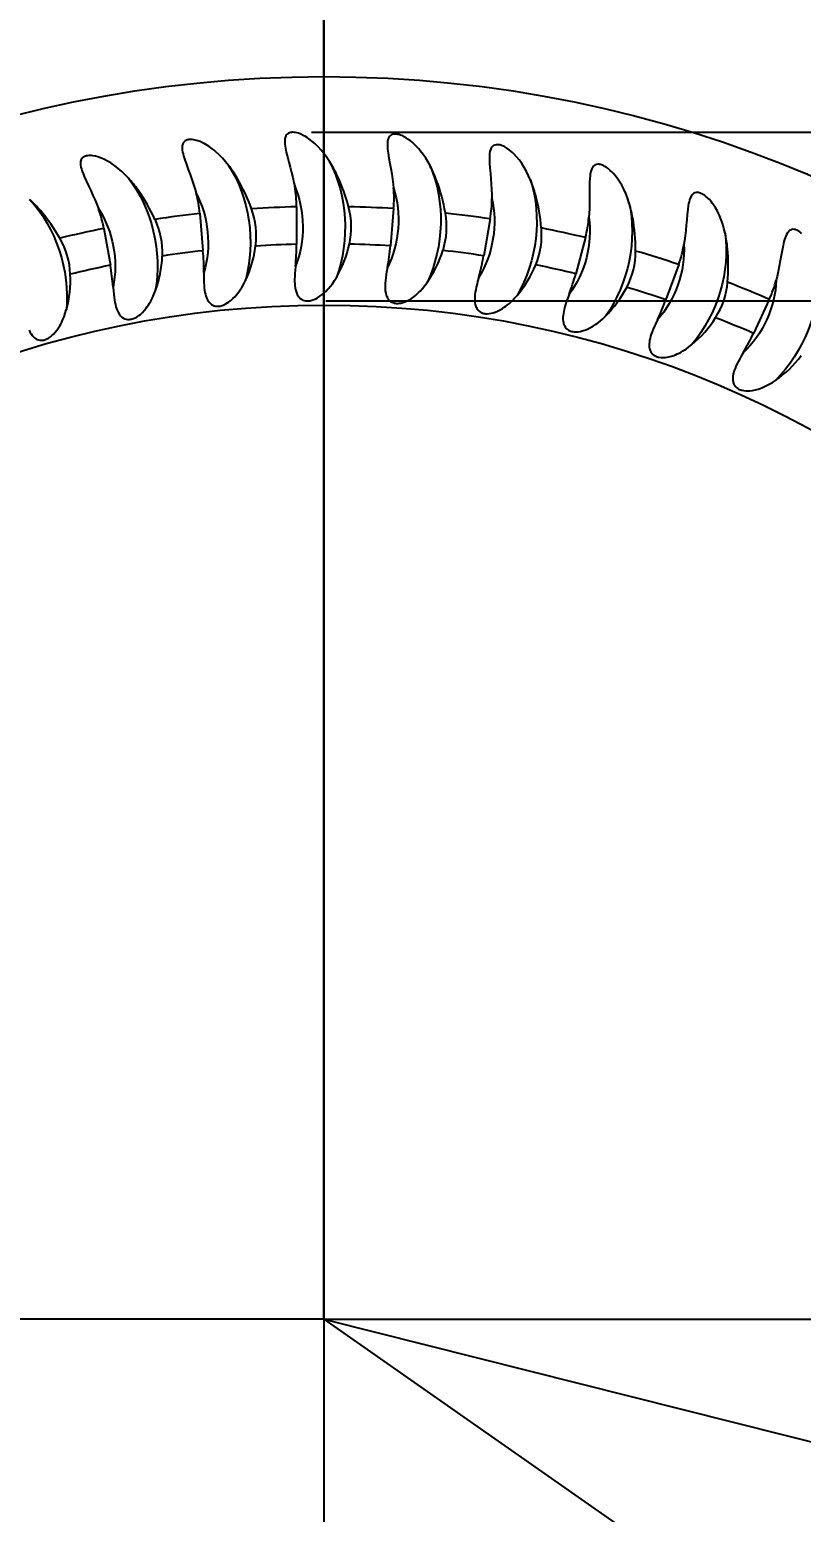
# Model space of a CAD drawing. Extents: x 5 to 583, y 5 to 409.
# Drawn here: x 132.98 to 153.61, y 156.17 to 195.81 of the extents above; entities that cross this region are included whole.
import ezdxf

# ---------------------------------------------------------------- set-up
doc = ezdxf.new("R2010")
doc.units = 0
doc.header["$LTSCALE"] = 7
doc.header["$MEASUREMENT"] = 0
doc.linetypes.add('CENTERX2', pattern=[20.32, 12.7, -2.54, 2.54, -2.54])
doc.layers.get('DEFPOINTS').update_dxf_attribs({"linetype": 'CONTINUOUS', "lineweight": 15})
for name, color, linetype in [('CENTERLINE', 4, 'CENTERX2'), ('DIMENSIONS', 2, 'CONTINUOUS'), ('HATCH', 3, 'CONTINUOUS')]:
    doc.layers.add(name, color=color, linetype=linetype)
doc.layers.add('OUTLINE', color=7, linetype='CONTINUOUS', lineweight=25)
doc.styles.add('ITALICT', font='ITALICT.shx', dxfattribs={"width": 0.8, "height": 3})
doc.dimstyles.get("Standard").update_dxf_attribs({"dimtxt": 3, "dimasz": 3, "dimexe": 0.5, "dimexo": 0.5, "dimgap": 0.8, "dimtad": 1, "dimdsep": 46, "dimtxsty": 'ITALICT', "dimcen": 0.09, "dimazin": 2, "dimtfac": 1, "dimtmove": 0, "dimatfit": 3, "dimfxl": 1, "dimtolj": 1, "dimtzin": 0, "dimarcsym": 0})

# ---------------------------------------------------------------- blocks, each defined once
blk = doc.blocks.new('*D10')
at = {"layer": 'DEFPOINTS', "color": 0}
for p in [(140.012, 193.067), (221.162, 193.067), (141.671, 129.594)]:
    blk.add_point(p, dxfattribs=at)
at = {"layer": 'DIMENSIONS', "color": 0, "lineweight": -2}
for p, q in [((140.512, 193.067), (221.662, 193.067)), ((221.162, 132.594), (221.162, 190.067)), ((142.171, 129.594), (221.662, 129.594))]:
    blk.add_line(p, q, dxfattribs=at)
at = {"layer": 'DIMENSIONS', "color": 0}
for points in [[(221.662, 190.067), (220.662, 190.067), (221.162, 193.067)], [(220.662, 132.594), (221.662, 132.594), (221.162, 129.594)]]:
    blk.add_solid(points, dxfattribs=at)
at = {"layer": 'DIMENSIONS', "color": 0, "insert": (218.862, 162.58), "char_height": 3, "attachment_point": 5, "rotation": 90, "style": 'ITALICT'}
blk.add_mtext('\\A1;63.5', dxfattribs=at)
blk = doc.blocks.new('*D11')
at = {"layer": 'DEFPOINTS', "color": 0}
for p in [(140.012, 193.067), (212.162, 193.067), (140.401, 188.559)]:
    blk.add_point(p, dxfattribs=at)
at = {"layer": 'DIMENSIONS', "color": 0, "lineweight": -2}
for p, q in [((212.162, 193.067), (212.162, 207.242)), ((212.162, 196.067), (212.162, 199.067)), ((140.512, 193.067), (212.662, 193.067)), ((212.162, 188.559), (212.162, 193.067)), ((140.901, 188.559), (212.662, 188.559)), ((212.162, 185.559), (212.162, 182.559))]:
    blk.add_line(p, q, dxfattribs=at)
at = {"layer": 'DIMENSIONS', "color": 0}
for points in [[(211.662, 196.067), (212.662, 196.067), (212.162, 193.067)], [(212.662, 185.559), (211.662, 185.559), (212.162, 188.559)]]:
    blk.add_solid(points, dxfattribs=at)
at = {"layer": 'DIMENSIONS', "color": 0, "insert": (209.862, 203.638), "char_height": 3, "attachment_point": 5, "rotation": 90, "style": 'ITALICT'}
blk.add_mtext('\\A1;4.5', dxfattribs=at)
blk = doc.blocks.new('*D56')
at = {"layer": 'DEFPOINTS', "color": 0}
for p in [(140.847, 237.33), (140.847, 85.33), (246.744, 85.33)]:
    blk.add_point(p, dxfattribs=at)
at = {"layer": 'DIMENSIONS', "color": 0, "lineweight": -2}
for p, q in [((141.347, 237.33), (247.244, 237.33)), ((246.744, 234.33), (246.744, 88.33)), ((141.347, 85.33), (247.244, 85.33))]:
    blk.add_line(p, q, dxfattribs=at)
at = {"layer": 'DIMENSIONS', "color": 0}
for points in [[(247.244, 234.33), (246.244, 234.33), (246.744, 237.33)], [(246.244, 88.33), (247.244, 88.33), (246.744, 85.33)]]:
    blk.add_solid(points, dxfattribs=at)
at = {"layer": 'DIMENSIONS', "color": 0, "insert": (244.444, 161.33), "char_height": 3, "attachment_point": 5, "rotation": 90, "style": 'ITALICT'}
blk.add_mtext('\\A1;152', dxfattribs=at)
blk = doc.blocks.new('*D59')
at = {"layer": 'DEFPOINTS', "color": 0}
for p in [(140.847, 161.33), (196.127, 147.433)]:
    blk.add_point(p, dxfattribs=at)
at = {"layer": 'DIMENSIONS', "color": 0, "lineweight": -2}
for p, q in [((140.847, 161.33), (196.127, 147.433)), ((199.037, 146.701), (213.83, 142.982))]:
    blk.add_line(p, q, dxfattribs=at)
at = {"layer": 'DIMENSIONS', "color": 0}
blk.add_solid([(199.159, 147.186), (198.915, 146.217), (196.127, 147.433)], dxfattribs=at)
at = {"layer": 'DIMENSIONS', "color": 0, "insert": (210.066, 146.3), "char_height": 3, "attachment_point": 5, "rotation": 345.8882, "style": 'ITALICT'}
blk.add_mtext('\\A1;R57', dxfattribs=at)
blk = doc.blocks.new('*D60')
at = {"layer": 'DEFPOINTS', "color": 0}
for p in [(140.847, 161.33), (195.137, 123.361)]:
    blk.add_point(p, dxfattribs=at)
at = {"layer": 'DIMENSIONS', "color": 0, "lineweight": -2}
for p, q in [((140.847, 161.33), (195.137, 123.361)), ((197.596, 121.642), (216.418, 108.478))]:
    blk.add_line(p, q, dxfattribs=at)
blk.add_arc((140.847, 161.33), 66.25, 321.48914, 325.46446, dxfattribs=at)
at = {"layer": 'DIMENSIONS', "color": 0}
blk.add_solid([(197.882, 122.052), (197.309, 121.232), (195.137, 123.361)], dxfattribs=at)
at = {"layer": 'DIMENSIONS', "color": 0, "insert": (211.6, 114.654), "char_height": 3, "attachment_point": 5, "rotation": 325.032, "style": 'ITALICT'}
blk.add_mtext('\\A1;R66.25', dxfattribs=at)
blk = doc.blocks.new('*D62')
at = {"layer": 'DEFPOINTS', "color": 0}
for p in [(80.942, 183.134), (61.752, 180.076), (93.628, 178.517), (78.347, 161.33), (203.347, 161.33)]:
    blk.add_point(p, dxfattribs=at)
at = {"layer": 'DIMENSIONS', "color": 0, "lineweight": -2}
for p, q in [((80.472, 183.305), (63.993, 189.303)), ((77.847, 161.33), (59.061, 161.33))]:
    blk.add_line(p, q, dxfattribs=at)
blk.add_arc((140.847, 161.33), 81.286, 162.11471, 177.88529, dxfattribs=at)
at = {"layer": 'DIMENSIONS', "color": 0}
for points in [[(63.962, 186.132), (63.017, 186.457), (64.463, 189.132)], [(59.117, 164.339), (60.116, 164.321), (59.561, 161.33)]]:
    blk.add_solid(points, dxfattribs=at)
at = {"layer": 'DIMENSIONS', "color": 0, "insert": (58.531, 175.845), "char_height": 3, "attachment_point": 5, "rotation": 80, "style": 'ITALICT'}
blk.add_mtext('\\A1;20%%d', dxfattribs=at)
blk = doc.blocks.new('*D63')
at = {"layer": 'DEFPOINTS', "color": 0}
for p in [(89.052, 213.126), (63.198, 206.161), (98.951, 203.226), (78.347, 161.33), (203.347, 161.33)]:
    blk.add_point(p, dxfattribs=at)
at = {"layer": 'DIMENSIONS', "color": 0, "lineweight": -2}
for p, q in [((88.698, 213.479), (77.093, 225.084)), ((77.847, 161.33), (50.685, 161.33))]:
    blk.add_line(p, q, dxfattribs=at)
blk.add_arc((140.847, 161.33), 89.662, 136.91715, 178.08285, dxfattribs=at)
at = {"layer": 'DIMENSIONS', "color": 0}
for points in [[(75.721, 222.227), (75.002, 222.922), (77.447, 224.731)], [(50.736, 164.338), (51.736, 164.321), (51.185, 161.33)]]:
    blk.add_solid(points, dxfattribs=at)
at = {"layer": 'DIMENSIONS', "color": 0, "insert": (55.886, 196.523), "char_height": 3, "attachment_point": 5, "rotation": 67.5, "style": 'ITALICT'}
blk.add_mtext('\\A1;45%%d', dxfattribs=at)

msp = doc.modelspace()

# ---------------------------------------------------------------- linework, layer by layer
at = {"layer": 'CENTERLINE'}
for p, q in [((140.847, 161.33), (140.847, 237.33)), ((140.847, 227.58), (140.847, 161.33)), ((140.847, 161.33), (78.347, 161.33)), ((140.847, 161.33), (203.347, 161.33)), ((140.847, 161.33), (140.847, 85.33))]:
    msp.add_line(p, q, dxfattribs=at)
msp.add_arc((140.847, 161.33), 57, 12.6703, 166.5373, dxfattribs=at)
at = {"layer": 'HATCH', "ltscale": 0.025008}
for p, q in [((137.526, 190.899), (137.613, 189.902)), ((140.116, 191.076), (140.116, 190.075)), ((145.292, 190.751), (145.119, 189.766)), ((134.962, 190.497), (135.136, 189.512)), ((147.84, 190.251), (147.581, 189.285)), ((150.334, 189.532), (149.992, 188.592))]:
    msp.add_line(p, q, dxfattribs=at)
at = {"layer": 'HATCH', "ltscale": 0.025007}
for p, q in [((142.711, 191.026), (142.624, 190.03)), ((152.756, 188.598), (152.333, 187.691))]:
    msp.add_line(p, q, dxfattribs=at)
at = {"layer": 'HATCH'}
for points in [[(138.297, 192.182), (138.218, 192.281), (138.136, 192.374), (138.049, 192.464), (137.958, 192.548), (137.911, 192.587), (137.862, 192.626), (137.779, 192.686), (137.691, 192.74), (137.646, 192.765), (137.6, 192.789), (137.537, 192.817), (137.471, 192.841), (137.403, 192.86), (137.366, 192.867), (137.328, 192.872), (137.294, 192.875), (137.261, 192.874), (137.237, 192.872), (137.214, 192.869), (137.191, 192.863), (137.169, 192.856), (137.136, 192.838), (137.108, 192.815), (137.087, 192.787), (137.074, 192.761), (137.065, 192.734), (137.059, 192.71), (137.056, 192.686), (137.056, 192.636), (137.06, 192.586), (137.068, 192.537), (137.079, 192.487), (137.093, 192.435), (137.124, 192.332), (137.169, 192.204), (137.217, 192.073), (137.266, 191.939), (137.314, 191.804), (137.359, 191.669), (137.401, 191.535), (137.428, 191.442)], [(140.996, 192.287), (140.926, 192.392), (140.852, 192.493), (140.773, 192.589), (140.69, 192.681), (140.646, 192.724), (140.601, 192.767), (140.523, 192.834), (140.441, 192.896), (140.398, 192.925), (140.354, 192.952), (140.294, 192.985), (140.23, 193.015), (140.164, 193.04), (140.128, 193.051), (140.091, 193.059), (140.057, 193.064), (140.024, 193.067), (140, 193.067), (139.976, 193.066), (139.953, 193.062), (139.931, 193.056), (139.896, 193.042), (139.866, 193.021), (139.843, 192.995), (139.827, 192.971), (139.816, 192.945), (139.809, 192.921), (139.804, 192.897), (139.799, 192.847), (139.799, 192.797), (139.802, 192.747), (139.809, 192.697), (139.818, 192.644), (139.841, 192.538), (139.874, 192.407), (139.91, 192.272), (139.947, 192.134), (139.983, 191.996), (140.016, 191.858), (140.046, 191.72), (140.065, 191.625)], [(143.693, 192.157), (143.633, 192.267), (143.568, 192.374), (143.498, 192.476), (143.423, 192.575), (143.383, 192.623), (143.342, 192.669), (143.27, 192.742), (143.194, 192.811), (143.154, 192.844), (143.112, 192.875), (143.055, 192.913), (142.994, 192.948), (142.931, 192.979), (142.895, 192.993), (142.859, 193.004), (142.826, 193.012), (142.793, 193.018), (142.769, 193.02), (142.745, 193.021), (142.722, 193.019), (142.699, 193.015), (142.663, 193.004), (142.632, 192.986), (142.606, 192.962), (142.589, 192.939), (142.575, 192.914), (142.566, 192.891), (142.559, 192.868), (142.55, 192.819), (142.545, 192.769), (142.545, 192.719), (142.547, 192.668), (142.551, 192.615), (142.564, 192.507), (142.586, 192.373), (142.61, 192.236), (142.635, 192.096), (142.659, 191.954), (142.68, 191.814), (142.698, 191.675), (142.708, 191.578)], [(146.369, 191.791), (146.319, 191.906), (146.263, 192.018), (146.202, 192.127), (146.136, 192.232), (146.101, 192.282), (146.064, 192.332), (145.999, 192.411), (145.928, 192.487), (145.891, 192.523), (145.853, 192.557), (145.799, 192.601), (145.742, 192.641), (145.681, 192.677), (145.647, 192.694), (145.612, 192.708), (145.58, 192.719), (145.547, 192.728), (145.524, 192.732), (145.5, 192.735), (145.477, 192.735), (145.454, 192.733), (145.417, 192.725), (145.384, 192.71), (145.357, 192.689), (145.337, 192.667), (145.321, 192.643), (145.31, 192.622), (145.301, 192.599), (145.287, 192.551), (145.279, 192.501), (145.274, 192.451), (145.272, 192.401), (145.271, 192.347), (145.275, 192.239), (145.285, 192.104), (145.297, 191.965), (145.31, 191.823), (145.321, 191.68), (145.33, 191.538), (145.336, 191.398), (145.338, 191.301)], [(135.618, 191.843), (135.531, 191.934), (135.441, 192.02), (135.346, 192.101), (135.248, 192.177), (135.198, 192.213), (135.146, 192.247), (135.058, 192.299), (134.966, 192.346), (134.919, 192.367), (134.871, 192.386), (134.805, 192.408), (134.738, 192.427), (134.668, 192.44), (134.631, 192.444), (134.592, 192.446), (134.559, 192.445), (134.525, 192.442), (134.502, 192.438), (134.479, 192.432), (134.457, 192.425), (134.436, 192.415), (134.404, 192.395), (134.378, 192.369), (134.359, 192.34), (134.349, 192.313), (134.342, 192.285), (134.339, 192.261), (134.338, 192.236), (134.342, 192.187), (134.35, 192.137), (134.363, 192.088), (134.378, 192.04), (134.396, 191.99), (134.437, 191.889), (134.492, 191.765), (134.551, 191.639), (134.612, 191.51), (134.671, 191.38), (134.728, 191.249), (134.781, 191.12), (134.816, 191.029)], [(149.003, 191.194), (148.963, 191.313), (148.917, 191.43), (148.866, 191.543), (148.809, 191.653), (148.778, 191.707), (148.746, 191.759), (148.688, 191.844), (148.625, 191.925), (148.591, 191.964), (148.555, 192.002), (148.505, 192.05), (148.452, 192.095), (148.395, 192.136), (148.362, 192.156), (148.328, 192.174), (148.298, 192.187), (148.266, 192.199), (148.243, 192.205), (148.22, 192.21), (148.196, 192.212), (148.173, 192.212), (148.136, 192.207), (148.102, 192.195), (148.073, 192.176), (148.051, 192.157), (148.034, 192.134), (148.021, 192.113), (148.009, 192.091), (147.992, 192.045), (147.979, 191.996), (147.969, 191.947), (147.963, 191.897), (147.958, 191.844), (147.952, 191.736), (147.95, 191.6), (147.95, 191.46), (147.95, 191.318), (147.949, 191.175), (147.946, 191.032), (147.939, 190.892), (147.933, 190.796)], [(151.575, 190.37), (151.545, 190.492), (151.51, 190.612), (151.469, 190.729), (151.422, 190.844), (151.396, 190.9), (151.368, 190.955), (151.318, 191.045), (151.262, 191.131), (151.231, 191.173), (151.199, 191.213), (151.154, 191.266), (151.104, 191.315), (151.051, 191.361), (151.02, 191.384), (150.988, 191.404), (150.959, 191.421), (150.928, 191.435), (150.906, 191.443), (150.883, 191.45), (150.86, 191.454), (150.837, 191.456), (150.799, 191.455), (150.764, 191.445), (150.733, 191.429), (150.711, 191.411), (150.691, 191.391), (150.676, 191.371), (150.663, 191.35), (150.641, 191.305), (150.624, 191.258), (150.611, 191.21), (150.6, 191.16), (150.59, 191.108), (150.575, 191.001), (150.561, 190.866), (150.549, 190.727), (150.537, 190.585), (150.523, 190.442), (150.507, 190.301), (150.489, 190.162), (150.474, 190.066)], [(153.629, 190.358), (153.601, 190.383), (153.571, 190.406), (153.543, 190.425), (153.513, 190.442), (153.492, 190.452), (153.47, 190.46), (153.447, 190.467), (153.425, 190.471), (153.387, 190.473), (153.351, 190.466), (153.319, 190.453), (153.295, 190.437), (153.273, 190.418), (153.257, 190.4), (153.242, 190.38), (153.217, 190.338), (153.195, 190.292), (153.178, 190.245), (153.162, 190.197), (153.148, 190.145), (153.124, 190.04), (153.098, 189.907), (153.074, 189.769), (153.05, 189.629), (153.024, 189.488), (152.996, 189.349), (152.965, 189.212), (152.942, 189.118)], [(137.636, 189.316), (137.636, 189.193), (137.636, 189.131), (137.639, 189.039), (137.643, 188.969), (137.649, 188.9), (137.657, 188.842), (137.667, 188.785), (137.677, 188.739), (137.69, 188.693), (137.709, 188.639), (137.734, 188.586), (137.75, 188.56), (137.767, 188.535), (137.784, 188.514), (137.803, 188.495), (137.838, 188.466), (137.877, 188.443), (137.912, 188.429), (137.949, 188.42), (137.988, 188.416), (138.015, 188.416), (138.043, 188.418), (138.073, 188.422), (138.103, 188.429), (138.154, 188.446), (138.204, 188.468), (138.252, 188.494), (138.298, 188.524), (138.357, 188.569), (138.413, 188.619), (138.465, 188.672), (138.502, 188.714), (138.537, 188.756), (138.572, 188.803), (138.606, 188.851), (138.658, 188.933), (138.707, 189.019), (138.751, 189.107)], [(140.087, 189.489), (140.076, 189.367), (140.072, 189.305), (140.066, 189.213), (140.064, 189.143), (140.064, 189.074), (140.067, 189.016), (140.072, 188.958), (140.078, 188.911), (140.087, 188.865), (140.101, 188.808), (140.122, 188.754), (140.135, 188.726), (140.15, 188.7), (140.165, 188.678), (140.182, 188.657), (140.215, 188.625), (140.252, 188.599), (140.285, 188.582), (140.322, 188.569), (140.359, 188.562), (140.387, 188.559), (140.415, 188.559), (140.445, 188.561), (140.475, 188.565), (140.527, 188.577), (140.579, 188.595), (140.629, 188.617), (140.678, 188.643), (140.741, 188.683), (140.8, 188.727), (140.858, 188.776), (140.898, 188.814), (140.936, 188.853), (140.975, 188.897), (141.013, 188.941), (141.072, 189.019), (141.128, 189.1), (141.18, 189.184)], [(142.544, 189.448), (142.523, 189.327), (142.513, 189.267), (142.499, 189.175), (142.491, 189.106), (142.485, 189.036), (142.483, 188.979), (142.483, 188.921), (142.485, 188.873), (142.489, 188.826), (142.499, 188.769), (142.514, 188.713), (142.525, 188.684), (142.538, 188.657), (142.551, 188.633), (142.566, 188.611), (142.596, 188.576), (142.63, 188.547), (142.663, 188.527), (142.698, 188.512), (142.734, 188.501), (142.762, 188.496), (142.789, 188.493), (142.82, 188.492), (142.85, 188.494), (142.903, 188.502), (142.956, 188.515), (143.008, 188.532), (143.059, 188.554), (143.125, 188.588), (143.188, 188.627), (143.25, 188.671), (143.293, 188.705), (143.335, 188.741), (143.377, 188.781), (143.418, 188.822), (143.485, 188.894), (143.547, 188.97), (143.606, 189.049)], [(144.989, 189.193), (144.956, 189.075), (144.941, 189.015), (144.92, 188.925), (144.906, 188.857), (144.894, 188.788), (144.886, 188.731), (144.881, 188.673), (144.879, 188.626), (144.879, 188.578), (144.884, 188.52), (144.895, 188.463), (144.903, 188.434), (144.913, 188.405), (144.924, 188.381), (144.937, 188.357), (144.964, 188.32), (144.996, 188.288), (145.026, 188.265), (145.059, 188.247), (145.095, 188.233), (145.122, 188.226), (145.149, 188.22), (145.179, 188.217), (145.21, 188.216), (145.264, 188.219), (145.318, 188.227), (145.371, 188.24), (145.423, 188.257), (145.492, 188.286), (145.559, 188.319), (145.623, 188.357), (145.669, 188.388), (145.714, 188.42), (145.76, 188.456), (145.805, 188.493), (145.877, 188.559), (145.946, 188.63), (146.012, 188.703)], [(135.209, 188.929), (135.219, 188.807), (135.225, 188.746), (135.236, 188.654), (135.246, 188.585), (135.259, 188.516), (135.271, 188.46), (135.286, 188.404), (135.3, 188.358), (135.317, 188.314), (135.341, 188.261), (135.371, 188.211), (135.388, 188.186), (135.408, 188.163), (135.427, 188.144), (135.447, 188.126), (135.485, 188.1), (135.525, 188.081), (135.562, 188.07), (135.599, 188.064), (135.638, 188.063), (135.665, 188.066), (135.693, 188.07), (135.722, 188.077), (135.751, 188.087), (135.801, 188.108), (135.849, 188.134), (135.894, 188.164), (135.938, 188.198), (135.992, 188.248), (136.044, 188.303), (136.091, 188.361), (136.124, 188.405), (136.155, 188.451), (136.186, 188.5), (136.216, 188.55), (136.261, 188.638), (136.301, 188.727), (136.338, 188.819)], [(147.401, 188.726), (147.359, 188.611), (147.338, 188.553), (147.309, 188.465), (147.289, 188.398), (147.272, 188.331), (147.259, 188.275), (147.249, 188.218), (147.243, 188.17), (147.239, 188.123), (147.239, 188.065), (147.244, 188.007), (147.25, 187.977), (147.257, 187.948), (147.266, 187.922), (147.277, 187.898), (147.3, 187.858), (147.329, 187.824), (147.358, 187.798), (147.389, 187.777), (147.424, 187.76), (147.45, 187.751), (147.477, 187.743), (147.506, 187.737), (147.536, 187.734), (147.59, 187.732), (147.645, 187.735), (147.699, 187.744), (147.753, 187.756), (147.823, 187.778), (147.893, 187.806), (147.961, 187.838), (148.009, 187.864), (148.057, 187.893), (148.105, 187.924), (148.153, 187.958), (148.231, 188.017), (148.306, 188.081), (148.378, 188.149)], [(132.966, 187.772), (132.986, 187.729), (133.015, 187.679), (133.049, 187.632), (133.068, 187.608), (133.09, 187.587), (133.11, 187.569), (133.132, 187.553), (133.172, 187.531), (133.214, 187.515), (133.251, 187.508), (133.289, 187.505), (133.328, 187.508), (133.355, 187.512), (133.382, 187.519), (133.411, 187.529), (133.439, 187.541), (133.486, 187.566), (133.532, 187.596), (133.574, 187.631), (133.615, 187.668), (133.665, 187.723), (133.711, 187.782), (133.754, 187.843), (133.783, 187.89), (133.81, 187.938), (133.836, 187.99), (133.861, 188.043), (133.898, 188.134), (133.931, 188.227), (133.959, 188.321)], [(149.764, 188.051), (149.712, 187.94), (149.686, 187.884), (149.65, 187.799), (149.624, 187.734), (149.6, 187.668), (149.583, 187.613), (149.568, 187.557), (149.557, 187.511), (149.55, 187.464), (149.544, 187.406), (149.545, 187.348), (149.548, 187.318), (149.553, 187.288), (149.56, 187.262), (149.568, 187.236), (149.588, 187.195), (149.614, 187.158), (149.64, 187.13), (149.67, 187.106), (149.702, 187.087), (149.727, 187.075), (149.754, 187.065), (149.783, 187.056), (149.812, 187.05), (149.866, 187.044), (149.92, 187.042), (149.975, 187.046), (150.029, 187.054), (150.102, 187.07), (150.174, 187.091), (150.244, 187.117), (150.294, 187.139), (150.344, 187.163), (150.396, 187.19), (150.446, 187.22), (150.529, 187.272), (150.609, 187.33), (150.686, 187.391)], [(152.059, 187.172), (151.997, 187.066), (151.967, 187.012), (151.923, 186.931), (151.892, 186.868), (151.863, 186.805), (151.84, 186.752), (151.82, 186.697), (151.806, 186.652), (151.794, 186.606), (151.784, 186.549), (151.779, 186.491), (151.78, 186.461), (151.782, 186.43), (151.787, 186.404), (151.793, 186.377), (151.809, 186.335), (151.831, 186.296), (151.855, 186.266), (151.882, 186.24), (151.913, 186.217), (151.937, 186.203), (151.963, 186.191), (151.991, 186.18), (152.02, 186.171), (152.073, 186.16), (152.127, 186.154), (152.181, 186.153), (152.236, 186.156), (152.31, 186.165), (152.383, 186.18), (152.456, 186.2), (152.508, 186.218), (152.56, 186.237), (152.613, 186.26), (152.666, 186.284), (152.753, 186.33), (152.838, 186.38), (152.92, 186.434)]]:
    msp.add_lwpolyline(points, dxfattribs=at)
msp.add_circle((140.847, 161.33), 27.117, dxfattribs=at)
for centre, radius, start, end in [((137.999, 190.396), 3.543, 25.5759, 32.2665), ((135.477, 190.037), 3.543, 30.5759, 37.2665), ((136.743, 189.823), 4.924, 14.7541, 25.2725), ((140.543, 190.533), 3.543, 20.5759, 27.2665), ((132.996, 189.46), 3.543, 35.5759, 42.2665), ((131.858, 188.678), 4.924, 24.7541, 35.2725), ((134.276, 189.357), 4.924, 19.7541, 30.2725), ((137.135, 191.076), 2.981, 359.9863, 10.6102), ((139.742, 191.287), 2.981, 354.9863, 5.6102), ((139.242, 190.073), 4.924, 9.7541, 20.2725), ((143.09, 190.449), 3.543, 15.5759, 22.2665), ((130.574, 188.668), 3.543, 40.5759, 47.2665), ((134.557, 190.64), 2.981, 4.9863, 15.6102), ((142.357, 191.269), 2.981, 349.9863, 0.6102), ((141.753, 190.103), 4.924, 4.7541, 15.2725), ((145.619, 190.142), 3.543, 10.5759, 17.2665), ((129.509, 187.79), 4.924, 29.7541, 40.2725), ((132.026, 189.98), 2.981, 9.9863, 20.6102), ((140.847, 161.33), 29.754, 96.4085, 98.7329), ((134.455, 189.854), 2.074, 357.361, 25.2951), ((140.847, 161.33), 29.754, 91.4085, 93.7329), ((136.965, 190.302), 2.074, 352.3617, 20.2945), ((139.505, 190.53), 2.074, 347.3617, 15.2945), ((140.847, 161.33), 29.754, 86.4085, 88.7329), ((142.055, 190.536), 2.074, 342.3625, 10.2933), ((140.847, 161.33), 29.754, 81.4085, 83.7329), ((144.96, 191.024), 2.981, 344.9863, 355.6102), ((144.258, 189.915), 4.924, 359.7541, 10.2725), ((140.847, 161.33), 29.754, 101.4085, 103.7329), ((144.596, 190.32), 2.074, 337.3619, 5.2938), ((140.847, 161.33), 29.754, 76.4085, 78.7329), ((148.112, 189.617), 3.543, 5.5759, 12.2665), ((131.993, 189.188), 2.074, 2.3615, 30.2951), ((140.847, 161.33), 28.754, 96.4575, 98.6428), ((131.609, 189.377), 6.027, 359.4128, 4.9959), ((135.938, 190.43), 3.108, 334.8041, 352.5357), ((140.847, 161.33), 28.754, 91.4575, 93.6428), ((134.089, 190.076), 6.027, 354.4128, 359.9959), ((138.493, 190.748), 3.108, 329.8041, 347.5357), ((140.847, 161.33), 28.754, 86.4575, 88.6428), ((136.62, 190.556), 6.027, 349.4128, 354.9959), ((141.066, 190.841), 3.108, 324.8041, 342.5357), ((140.847, 161.33), 28.754, 81.4575, 83.6428), ((147.533, 190.552), 2.981, 339.9863, 350.6102), ((146.736, 189.509), 4.924, 354.7541, 5.2725), ((140.847, 161.33), 28.754, 101.4575, 103.6428), ((129.2, 188.466), 6.027, 4.4128, 9.9959), ((133.421, 189.892), 3.108, 339.8041, 357.5357), ((139.183, 190.813), 6.027, 344.4128, 349.9959), ((143.637, 190.709), 3.108, 319.8041, 337.5357), ((140.847, 161.33), 28.754, 76.4575, 78.6428), ((147.108, 189.883), 2.074, 332.3615, 0.2951), ((140.847, 161.33), 29.754, 71.4085, 73.7329), ((130.96, 189.136), 3.108, 344.8041, 2.5357), ((141.759, 190.846), 6.027, 339.4128, 344.9959), ((150.054, 189.858), 2.981, 334.9863, 345.6102), ((146.187, 190.354), 3.108, 314.8041, 332.5357), ((140.847, 161.33), 28.754, 71.4575, 73.6428), ((149.573, 189.229), 2.074, 327.3615, 355.2951), ((140.847, 161.33), 29.754, 66.4085, 68.7329), ((144.328, 190.654), 6.027, 334.4128, 339.9959), ((148.697, 189.779), 3.108, 309.8041, 327.5357), ((140.847, 161.33), 28.754, 66.4575, 68.6428), ((146.87, 190.239), 6.027, 329.4128, 334.9959), ((151.146, 188.986), 3.108, 304.8041, 322.5357)]:
    msp.add_arc(centre, radius, start, end, dxfattribs=at)
at = {"layer": 'HATCH', "extrusion": (0, 0, -1)}
for centre, major_axis, start_param, end_param in [((139.355, 190.53), (0, 2.91), 0.922543, 2.051643), ((136.816, 190.289), (-0.254, 2.899), 0.922543, 2.051643), ((141.906, 190.549), (0.254, 2.899), 0.922543, 2.051643), ((134.308, 189.828), (-0.505, 2.866), 0.922543, 2.051643), ((138.79, 190.53), (0, 2.11), 1.025129, 2.086875), ((141.342, 190.598), (0.184, 2.102), 1.025129, 2.086875), ((144.449, 190.346), (0.505, 2.866), 0.922543, 2.051643), ((131.849, 189.149), (-0.753, 2.811), 0.922543, 2.051643), ((136.253, 190.24), (-0.184, 2.102), 1.025129, 2.086875), ((143.892, 190.444), (0.366, 2.078), 1.025129, 2.086875), ((146.964, 189.921), (0.753, 2.811), 0.922543, 2.051643), ((133.75, 189.729), (-0.366, 2.078), 1.025129, 2.086875), ((146.417, 190.068), (0.546, 2.038), 1.025129, 2.086875), ((149.432, 189.28), (0.995, 2.734), 0.922543, 2.051643), ((148.901, 189.473), (0.722, 1.983), 1.025129, 2.086875), ((151.323, 188.664), (0.892, 1.912), 1.025129, 2.086875), ((151.836, 188.425), (1.23, 2.637), 0.922543, 2.051643)]:
    msp.add_ellipse(centre, major_axis=major_axis, ratio=0.707107, start_param=start_param, end_param=end_param, dxfattribs=at)
at = {"layer": 'OUTLINE'}
for radius in [44.5, 40.135, 33.225]:
    msp.add_circle((140.847, 161.33), radius, dxfattribs=at)

# ---------------------------------------------------------------- dimensions: what is measured, and where the dimension line sits
at = {"layer": 'DIMENSIONS'}
dim = msp.add_aligned_dim(p1=(140.847, 237.33), p2=(140.847, 85.33), distance=105.896, dimstyle='Standard', dxfattribs=at)
dim.commit()
dim.dimension.update_dxf_attribs({"geometry": '*D56', "text_midpoint": (244.444, 161.33)})
for base, line1, line2, picture, middle in [((63.198, 206.161), ((98.951, 203.226), (89.052, 213.126)), ((78.347, 161.33), (203.347, 161.33)), '*D63', (55.886, 196.523)), ((61.752, 180.076), ((78.347, 161.33), (203.347, 161.33)), ((93.628, 178.517), (80.942, 183.134)), '*D62', (58.531, 175.845))]:
    dim = msp.add_angular_dim_2l(base=base, line1=line1, line2=line2, dimstyle='Standard', dxfattribs=at)
    dim.commit()
    dim.dimension.update_dxf_attribs({"geometry": picture, "text_midpoint": middle})
for base, p1, picture, middle in [((212.162, 193.067), (140.401, 188.559), '*D11', (212.162, 203.638)), ((221.162, 193.067), (141.671, 129.594), '*D10', (221.162, 162.58))]:
    dim = msp.add_linear_dim(base=base, p1=p1, p2=(140.012, 193.067), angle=90, dimstyle='Standard', override={"dimdec": 1}, dxfattribs=at)
    dim.commit()
    dim.dimension.update_dxf_attribs({"geometry": picture, "text_midpoint": middle, "dimtype": 160})
for mpoint, picture, middle in [((196.127, 147.433), '*D59', (209.506, 144.07)), ((195.137, 123.361), '*D60', (210.282, 112.769))]:
    dim = msp.add_radius_dim(center=(140.847, 161.33), mpoint=mpoint, dimstyle='Standard', dxfattribs=at)
    dim.commit()
    dim.dimension.update_dxf_attribs({"geometry": picture, "text_midpoint": middle, "dimtype": 164})

doc.saveas('drawing.dxf')
